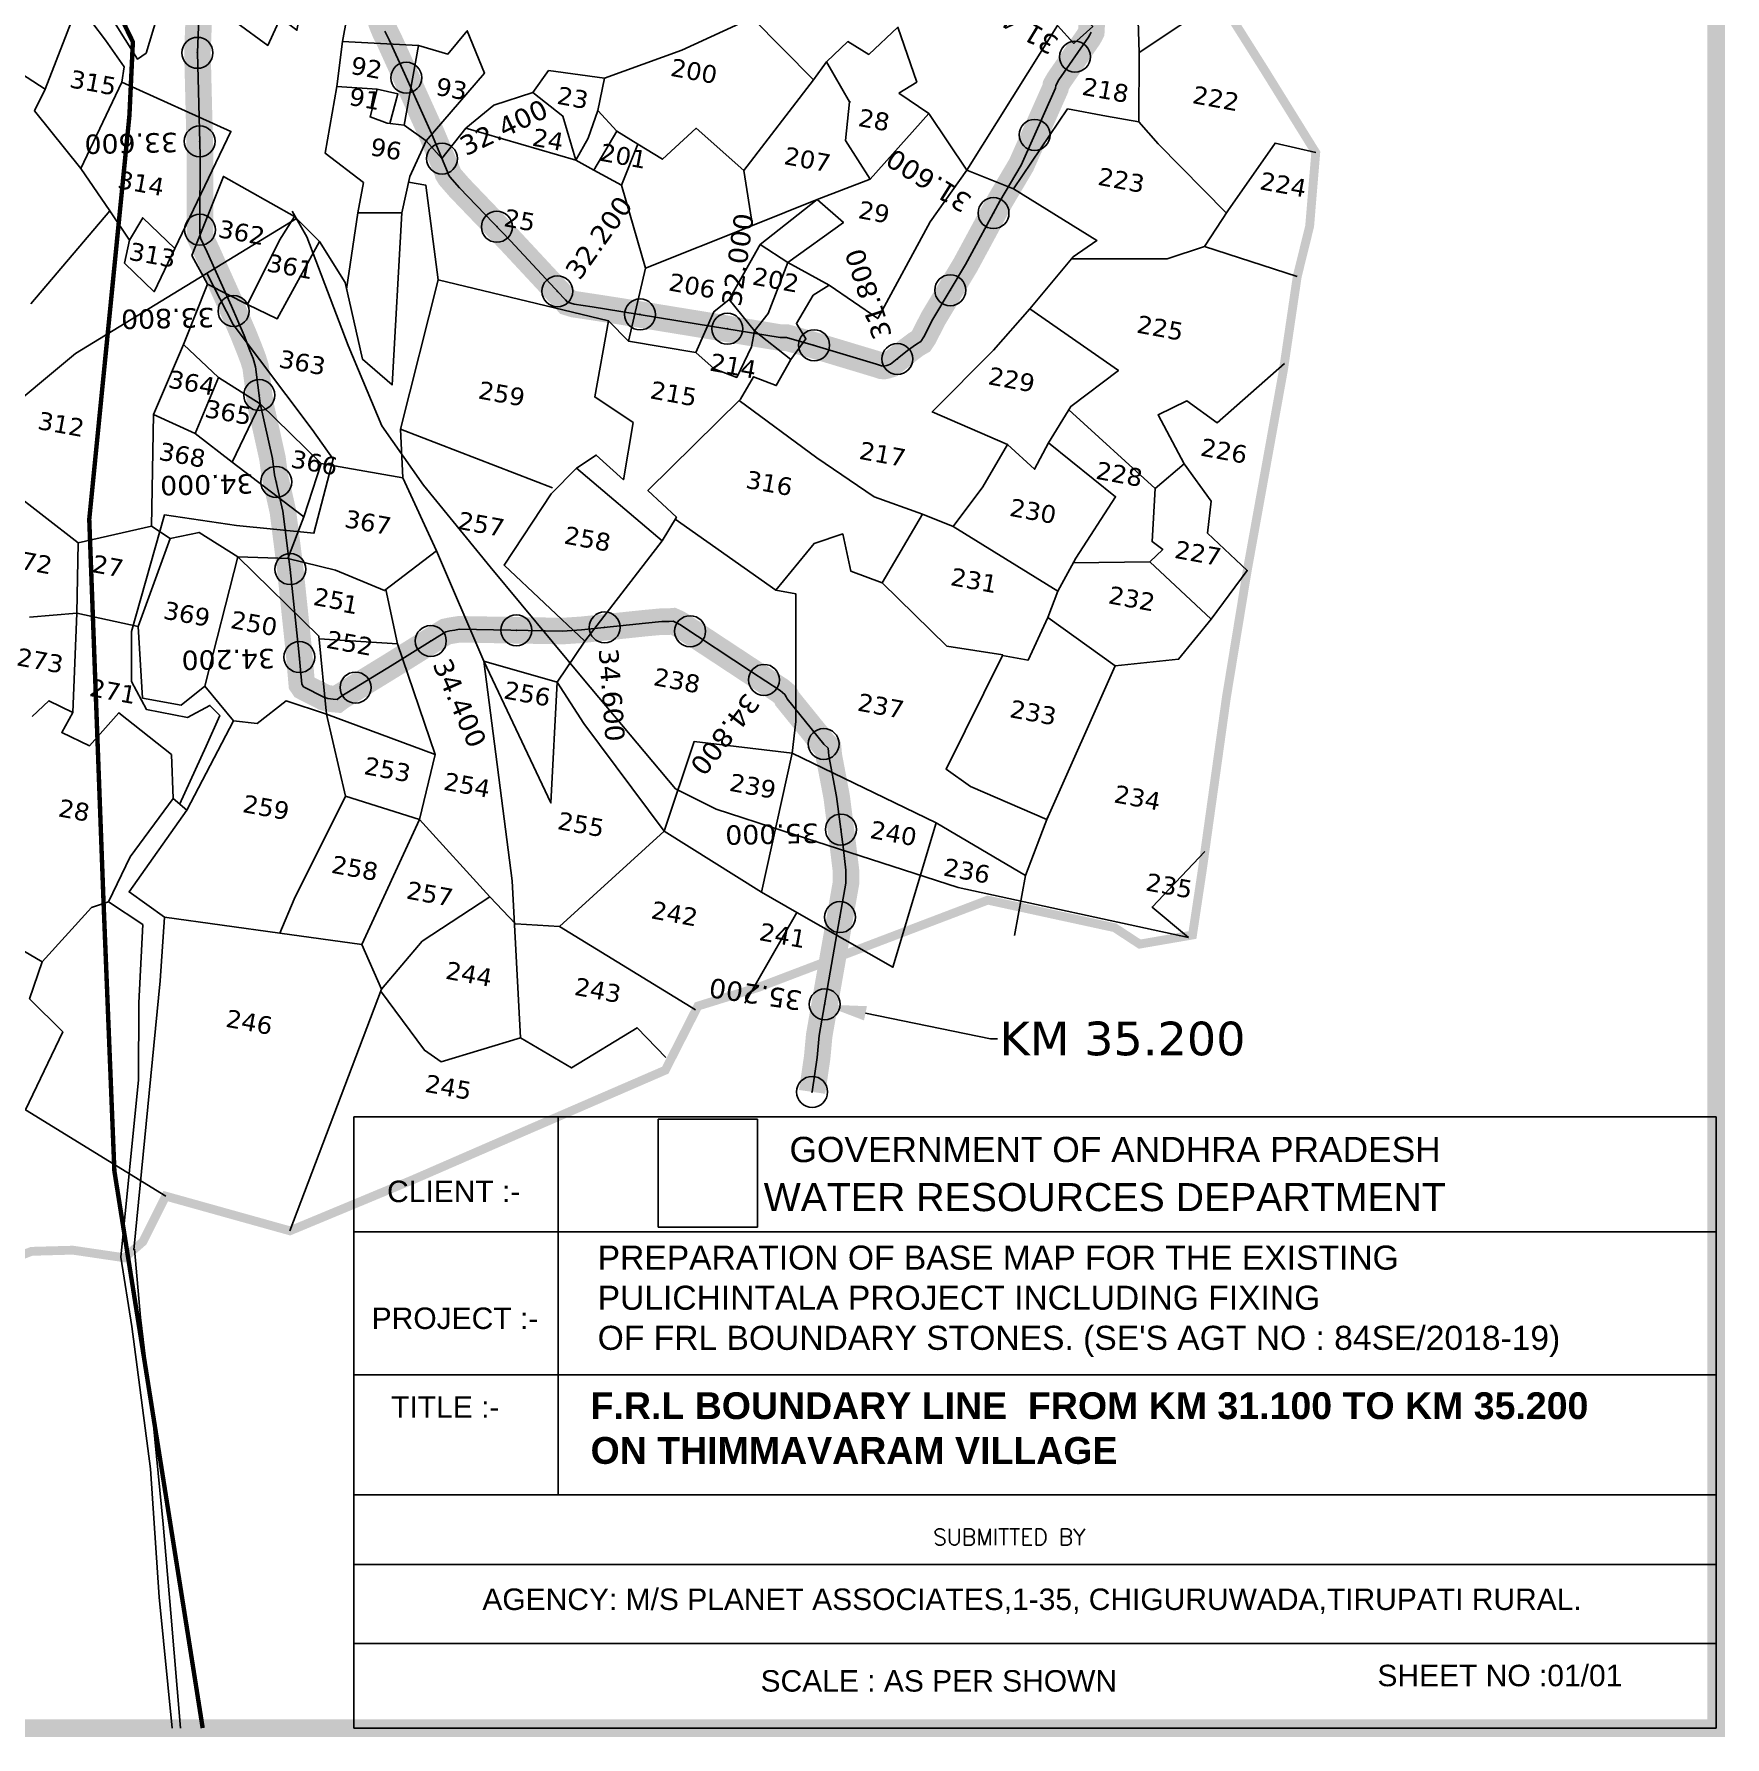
# Model space of a CAD drawing. Header units: inches. Extents: x 384770 to 390915, y 1842313 to 1849952.
# Drawn here: x 388990 to 390901, y 1842313 to 1844237 of the extents above; entities that cross this region are included whole.
import ezdxf
from ezdxf import colors
from ezdxf.entities.mleader import LeaderData, LeaderLine
from ezdxf.math import Vec2, Vec3

# ---------------------------------------------------------------- set-up
doc = ezdxf.new("R2010")
doc.units = ezdxf.units.IN
doc.header["$MEASUREMENT"] = 0
doc.header["$PDMODE"] = 32
doc.header["$PDSIZE"] = 35
for name, color, linetype in [('BND', 6, 'Continuous'), ('FRL', 3, 'Continuous'), ('points', 161, 'Continuous'), ('ROAD', 1, 'Continuous'), ('ROADS', 50, 'Continuous'), ('SY.AREA', 7, 'Continuous'), ('TABLE', 7, 'Continuous'), ('TEXT', 7, 'Continuous')]:
    doc.layers.add(name, color=color, linetype=linetype)
doc.styles.add('I', font='romans.shx', dxfattribs={"width": 0.9, "height": 3})
doc.styles.add('LE', font='arial.ttf', dxfattribs={"height": 3})
doc.styles.get("Standard").update_dxf_attribs({"font": 'verdana.ttf'})
picture_1 = doc.add_image_def('image1.png', size_in_pixel=(5098, 5519))

msp = doc.modelspace()

# ---------------------------------------------------------------- linework, layer by layer
at = {"color": 0, "const_width": 20}
msp.add_lwpolyline([(384780.1, 1849942.3), (390890.6, 1849942.3), (390890.6, 1842322.7), (384780.1, 1842322.7)], close=True, dxfattribs=at)
msp.add_lwpolyline([(389351.1, 1843013.4), (390890.6, 1843013.4), (390890.6, 1842322.7), (389351.1, 1842322.7)], close=True)
at = {"layer": 'BND', "lineweight": 30}
msp.add_lwpolyline([(390329.3, 1844277.2, 10, 10, 0), (390380.3, 1844196.4, 10, 10, 0), (390438.1, 1844103.2, 10, 10, 0), (390431.2, 1844020, 10, 10, 0), (390417.2, 1843963.4, 10, 10, 0), (390401.7, 1843858.3, 10, 10, 0), (390360.7, 1843631.1, 10, 10, 0), (390337.1, 1843487.5, 10, 10, 0), (390310.1, 1843294.1, 10, 10, 0), (390298.8, 1843219, 10, 10, 0), (390239.1, 1843208.7, 10, 10, 0), (390210.7, 1843227.3, 10, 10, 0), (390067.4, 1843258.4, 10, 10, 0), (389808.1, 1843159.8, 10, 10, 0), (389739.8, 1843138.7, 10, 10, 0), (389702.9, 1843066.2, 10, 10, 0), (389547.1, 1842998.7, 10, 10, 0), (389418.1, 1842942.6, 10, 10, 0), (389278.7, 1842884.7, 10, 10, 0), (389138.3, 1842923.9, 10, 10, 0), (389112.5, 1842872.4, 10, 10, 0), (389091.7, 1842854.2, 10, 10, 0), (389033.4, 1842862.8, 10, 10, 0), (388986.8, 1842861.5, 10, 10, 0), (388815.1, 1842796.4, 10, 10, 0)], format="xyseb", dxfattribs=at)
at = {"layer": 'FRL', "color": 84, "const_width": 30}
for points in [[(389868.9, 1843041.7), (389874.6, 1843080.6), (389876.9, 1843105.4), (389895.5, 1843211.5), (389907.1, 1843277.4), (389907.1, 1843281.9), (389907.1, 1843285.3), (389907.1, 1843292.2), (389903.9, 1843318.5), (389896.6, 1843375.4), (389887.8, 1843421.5), (389887.4, 1843426.1), (389887, 1843430.1), (389882.3, 1843434.5), (389840.6, 1843486), (389839.7, 1843488.3), (389838, 1843490.9), (389832.9, 1843495.2), (389800.4, 1843516.5), (389719.5, 1843569.8), (389716.5, 1843571.5), (389711.7, 1843573.6), (389707.3, 1843573.2), (389699.1, 1843573.2), (389680.7, 1843571.5), (389608.1, 1843563.9), (389586.8, 1843562.5), (389470, 1843564.5), (389465.1, 1843563.7), (389459.6, 1843562.8), (389454.9, 1843561.8), (389448, 1843557.6), (389394.1, 1843524), (389336.1, 1843488.4), (389332, 1843485.3), (389327.5, 1843485.7), (389321.7, 1843486.4), (389317.2, 1843487.7), (389294.2, 1843499.4), (389292.1, 1843502.5), (389288.9, 1843538.9), (389279.1, 1843632.2), (389270.7, 1843698), (389261.4, 1843739.1), (389259, 1843757.7), (389245.2, 1843819.6), (389239.9, 1843861.2), (389237, 1843870.4), (389233.5, 1843879.6), (389226.8, 1843896.5), (389212.6, 1843929.7), (389185.2, 1843990.9), (389177.6, 1844006.7), (389177, 1844012.8), (389177, 1844021.5), (389177.1, 1844099.7), (389174.2, 1844216.3), (389176.8, 1844284.8)], [(389381.1, 1844253.9), (389381.6, 1844252.1), (389382.2, 1844249.7), (389385.9, 1844240.6), (389390.8, 1844230.7), (389408.1, 1844192.6), (389438.6, 1844125), (389456.8, 1844081.6), (389457.3, 1844079.5), (389459.4, 1844076), (389470.3, 1844063.5), (389527.9, 1844003.5), (389588.2, 1843938.7), (389590.1, 1843937), (389592.6, 1843934.1), (389599.8, 1843931.9), (389620.4, 1843928.8), (389652.7, 1843923.8), (389737.9, 1843909.9), (389832.6, 1843894.2), (389839.9, 1843894.2), (389870.1, 1843885.7), (389941.5, 1843864.2), (389947.3, 1843862.3), (389950.1, 1843862), (389953.3, 1843862.7), (389957.6, 1843864), (389967, 1843871.5), (389976.7, 1843879.4), (389986.8, 1843886.9), (389991.7, 1843889.7), (389995.3, 1843895), (390005.4, 1843915.1), (390042.4, 1843976.6), (390081, 1844048.2), (390105.3, 1844089.2), (390143.9, 1844176), (390144.3, 1844179.1), (390147.8, 1844185.3), (390181.3, 1844233.6), (390182.8, 1844236.3), (390184.4, 1844239.5), (390184.8, 1844246.8), (390185.5, 1844275.9)]]:
    msp.add_lwpolyline(points, dxfattribs=at)
at = {"layer": 'FRL', "color": 82}
for points in [[(389176.8, 1844284.8), (389174.2, 1844216.3), (389177.1, 1844099.7), (389177, 1844021.5), (389177, 1844012.8), (389177.6, 1844006.7), (389185.2, 1843990.9), (389212.6, 1843929.7), (389226.8, 1843896.5), (389233.5, 1843879.6), (389237, 1843870.4), (389239.9, 1843861.2), (389245.2, 1843819.6), (389259, 1843757.7), (389261.4, 1843739.1), (389270.7, 1843698), (389279.1, 1843632.2), (389288.9, 1843538.9), (389292.1, 1843502.5), (389294.2, 1843499.4), (389317.2, 1843487.7), (389321.7, 1843486.4), (389327.5, 1843485.7), (389332, 1843485.3), (389336.1, 1843488.4), (389394.1, 1843524), (389448, 1843557.6), (389454.9, 1843561.8), (389459.6, 1843562.8), (389465.1, 1843563.7), (389470, 1843564.5), (389586.8, 1843562.5), (389608.1, 1843563.9), (389680.7, 1843571.5), (389699.1, 1843573.2), (389707.3, 1843573.2), (389711.7, 1843573.6), (389716.5, 1843571.5), (389719.5, 1843569.8), (389800.4, 1843516.5), (389832.9, 1843495.2), (389838, 1843490.9), (389839.7, 1843488.3), (389840.6, 1843486), (389882.3, 1843434.5), (389887, 1843430.1), (389887.4, 1843426.1), (389887.8, 1843421.5), (389896.6, 1843375.4), (389903.9, 1843318.5), (389907.1, 1843292.2), (389907.1, 1843285.3), (389907.1, 1843281.9), (389907.1, 1843277.4), (389895.5, 1843211.5), (389876.9, 1843105.4), (389874.6, 1843080.6), (389868.9, 1843041.7)], [(390184.4, 1844239.5), (390182.8, 1844236.3), (390181.3, 1844233.6), (390147.8, 1844185.3), (390144.3, 1844179.1), (390143.9, 1844176), (390105.3, 1844089.2), (390081, 1844048.2), (390042.4, 1843976.6), (390005.4, 1843915.1), (389995.3, 1843895), (389991.7, 1843889.7), (389986.8, 1843886.9), (389976.7, 1843879.4), (389967, 1843871.5), (389957.6, 1843864), (389953.3, 1843862.7), (389950.1, 1843862), (389947.3, 1843862.3), (389941.5, 1843864.2), (389870.1, 1843885.7), (389839.9, 1843894.2), (389832.6, 1843894.2), (389737.9, 1843909.9), (389652.7, 1843923.8), (389620.4, 1843928.8), (389599.8, 1843931.9), (389592.6, 1843934.1), (389590.1, 1843937), (389588.2, 1843938.7), (389527.9, 1844003.5), (389470.3, 1844063.5), (389459.4, 1844076), (389457.3, 1844079.5), (389456.8, 1844081.6), (389438.6, 1844125), (389408.1, 1844192.6), (389390.8, 1844230.7), (389385.9, 1844240.6)]]:
    msp.add_lwpolyline(points, dxfattribs=at)
at = {"layer": 'points'}
for p in [(389174.2, 1844216), (390166, 1844211.6), (389410.2, 1844187.9), (389176.7, 1844116), (390120.4, 1844123.3), (389450.6, 1844096.4), (389177, 1844016), (389512.6, 1844019.4), (390073.9, 1844034.9), (389581, 1843946.5), (390025, 1843947.7), (389215, 1843924.2), (389674.4, 1843920.3), (389773.1, 1843904.1), (389871.1, 1843885.5), (389965.2, 1843870), (389244, 1843829.2), (389263.2, 1843731.1), (389279.1, 1843632.5), (389534.6, 1843563.4), (389634.4, 1843566.7), (389731, 1843562.3), (389437.9, 1843551.3), (389289.4, 1843533.1), (389352.9, 1843498.7), (389814.5, 1843507.3), (389882, 1843434.9), (389901.4, 1843338.2), (389900.4, 1843239.2), (389883.1, 1843140.7), (389868.9, 1843041.7)]:
    msp.add_point(p, dxfattribs=at)
at = {"layer": 'ROAD'}
for points in [[(390294.4, 1843216.3), (390033.8, 1843272.8), (389837, 1843336.5), (389760.4, 1843361.1), (389714.5, 1843384.1), (389610.1, 1843508.7), (389505.2, 1843635), (389429.5, 1843727.5), (389382.6, 1843794.6), (389344.7, 1843885.4), (389297.9, 1844008), (389281.4, 1844037.1)], [(389036.4, 1843876.1), (389286.2, 1844028.7)], [(389184.9, 1843966.8), (389214.4, 1843908.8), (389303.9, 1843790.2), (389327.7, 1843756.6), (389305.8, 1843673), (389218.2, 1843681.7), (389136.9, 1843693.8), (389099.6, 1843561.9), (389099.6, 1843505.6), (389116.5, 1843474), (389163, 1843464.8), (389188.2, 1843478.5), (389199.3, 1843466.9), (389184.2, 1843432.4), (389153.9, 1843366.5)], [(387752.5, 1842877.6), (387801.8, 1843114.6), (387865.5, 1843158.6), (387978.9, 1843227.1), (388039.4, 1843268.9), (388142.3, 1843296.1), (388223.8, 1843300.4), (388282.3, 1843297.9), (388324.6, 1843308.4), (388383.7, 1843337.9), (388474.1, 1843364.6), (388539.7, 1843408.2), (388594.2, 1843464.5), (388763.6, 1843649.1), (389036.4, 1843876.1)], [(389103, 1842864), (389109.8, 1842786.9), (389124.1, 1842668.3), (389135.3, 1842553.3), (389144.2, 1842452.7), (389155.2, 1842322.7)], [(389145.5, 1842322.7), (389131.1, 1842470.8), (389121.2, 1842615.7), (389100.1, 1842776.7), (389087.7, 1842854.8)]]:
    msp.add_lwpolyline(points, dxfattribs=at)
at = {"layer": 'ROADS', "color": 40, "const_width": 5}
msp.add_lwpolyline([(388612.3, 1844705.3), (388719.1, 1844628.1), (388898.9, 1844358.6), (388950.2, 1844336), (389040.5, 1844319.3), (389070.9, 1844290.7), (389101.2, 1844228.3), (389097.3, 1844145.2), (389051.9, 1843688.7), (389067.9, 1843259.8), (389080.3, 1842952.3), (389165.2, 1842417.2), (389180.1, 1842322.7)], dxfattribs=at)
at = {"layer": 'SY.AREA'}
for points in [[(390043.8, 1844083.5), (390146.1, 1844246.9), (390164.8, 1844226.6), (390186, 1844245.8), (390134, 1844298), (390157, 1844352.3), (390105.6, 1844387.1), (390067.5, 1844435.7), (390038.1, 1844490.3), (390075.3, 1844533.9), (390113.2, 1844528.9)], [(388963.1, 1844446.8), (388995.7, 1844386.7), (388981.6, 1844356.1), (389022.3, 1844312.9), (389078.7, 1844253.2), (389106.4, 1844209), (389116.2, 1844215.7), (389128.8, 1844256.8), (389159, 1844249.6), (389187.5, 1844326.1), (389090, 1844394.2), (389070.6, 1844400.3), (389040.5, 1844356.4), (389017.2, 1844373.4), (388995.7, 1844386.7)], [(389350.9, 1844312.7), (389293.5, 1844278.7), (389286.6, 1844241.5), (389268, 1844255.5), (389253.7, 1844224.4), (389218.8, 1844250), (389238.1, 1844355.3), (389248, 1844389.5)], [(390233.8, 1844372.5), (390238.6, 1844216.4), (390329.3, 1844277.2)], [(389338.1, 1844228.7), (389352.9, 1844309.6)], [(389042.2, 1844085.4), (389088.9, 1844182.8), (389091.2, 1844200.2), (389070.3, 1844230.5), (389039.4, 1844271), (389002.2, 1844174.8)], [(389424.1, 1844224.1), (389457.2, 1844214.5), (389479.1, 1844240.9), (389498.5, 1844192.9), (389432.6, 1844116.5), (389450.5, 1844096.4), (389477.5, 1844130.7), (389509, 1844156.8), (389553.2, 1844171), (389571.1, 1844195.9), (389634.1, 1844187.4), (389721.8, 1844219), (389801.2, 1844255.7)], [(389870.3, 1844185.4), (389801.2, 1844255.7)], [(389355.4, 1844035.3), (389361.7, 1844069.4), (389318.7, 1844102.5), (389331.8, 1844177.9), (389338.1, 1844228.7), (389424.1, 1844224.1), (389407.7, 1844134.4), (389388.7, 1844136.4), (389369.3, 1844143.6), (389377.2, 1844174.8), (389331.8, 1844177.9)], [(389885.2, 1844205.8), (389909.1, 1844228.8), (389932.9, 1844214.2), (389965.9, 1844244.9), (389987.1, 1844182.9), (389966.9, 1844170.3)], [(388985.7, 1843932.5), (389075.2, 1844037.6), (389042.2, 1844085.4), (388990.1, 1844150.3), (389002.2, 1844174.8), (388939.7, 1844215.2), (388929.3, 1844197.4)], [(390238.6, 1844216.4), (390238.1, 1844138), (390201.6, 1844144.6), (390157.6, 1844152.7), (390096.4, 1844062.3), (390043.8, 1844083.5)], [(389553.2, 1844171), (389587.1, 1844144.5), (389602, 1844094.8), (389615.9, 1844119.6), (389626.8, 1844151), (389634.1, 1844187.4)], [(389801.6, 1844020.7), (389874.6, 1844050.1), (389934.4, 1844073.4), (389906.5, 1844117), (389911, 1844160.6), (389885.2, 1844205.8), (389870.3, 1844185.4), (389791.6, 1844083.2)], [(389088.9, 1844182.8), (389212, 1844127.2), (389148.6, 1843994.9), (389112.4, 1844029.6), (389097.5, 1844004.3), (389075.2, 1844037.6)], [(389377.2, 1844174.8), (389400.8, 1844169.8), (389391.6, 1844136.1)], [(389966.9, 1844170.3), (390000.8, 1844147.3), (389934.4, 1844073.4)], [(389626.8, 1844151), (389648.2, 1844127.4), (389622.1, 1844083.4)], [(389912.1, 1844160.7), (389911, 1844160.6)], [(389407.7, 1844134.4), (389432.6, 1844116.5), (389414.1, 1844076.1), (389405.1, 1844035.1)], [(389661.3, 1843890.3), (389680.6, 1843972.7), (389653.3, 1844066.6), (389622.1, 1844083.4), (389602, 1844094.8), (389477.5, 1844130.7)], [(389672, 1844112.8), (389699.7, 1844095.7), (389737.8, 1844130.7), (389791.6, 1844083.2), (389801.6, 1844020.7), (389680.6, 1843972.7)], [(389888.3, 1843953.4), (389943, 1843915.7), (390002.3, 1844024.9), (390043.8, 1844083.5), (390000.8, 1844147.3)], [(390337, 1844035.1), (390259.9, 1844113.3), (390238.1, 1844138)], [(389648.2, 1844127.4), (389672, 1844112.8), (389653.3, 1844066.6)], [(390312.5, 1843997.2), (390338.6, 1844037.5), (390392.2, 1844114), (390438.1, 1844103.2)], [(389167.7, 1843987), (389203.5, 1844076.4), (389283.9, 1844031), (389267, 1844004.3), (389230.8, 1843931.7), (389185.5, 1843954.5), (389167.7, 1843987)], [(389446.2, 1843959.5), (389432.4, 1844066.4), (389412.8, 1844070)], [(390096.4, 1844062.3), (390190.8, 1844003.9), (390164.1, 1843985.4), (390114.8, 1843926.8)], [(389312, 1844002.9), (389341, 1843956.4), (389360.8, 1843869.7), (389394.1, 1843840.6), (389405.1, 1844035.1), (389355.4, 1844035.3), (389342.7, 1843948.8)], [(389841.3, 1843978.9), (389904.3, 1844024.4), (389874.6, 1844050.1), (389810.3, 1843999.2)], [(389283.9, 1844031), (389312, 1844002.9), (389264.4, 1843915.4), (389230.8, 1843931.7)], [(389097.5, 1844004.3), (389091.9, 1843978.4), (389125.1, 1843945.9), (389148.6, 1843994.9)], [(389737.6, 1843877.2), (389757.9, 1843923.3), (389775.1, 1843937.1), (389810.3, 1843999.2), (389841.3, 1843978.9), (389819.2, 1843921.3), (389803.8, 1843901.9), (389775.1, 1843937.1)], [(390162.4, 1843983.3), (390270.3, 1843983.1), (390312.5, 1843997.2), (390417.2, 1843963.4)], [(389841.3, 1843978.9), (389888.3, 1843953.4), (389870, 1843942.1), (389851.1, 1843910.1), (389861.8, 1843892.8), (389844.9, 1843869.5)], [(389403.5, 1843790.6), (389446.2, 1843959.5), (389638.9, 1843913.2)], [(389185.5, 1843954.5), (389158.5, 1843886.2), (389124.5, 1843807.3), (389171.7, 1843785.9), (389197.8, 1843849.2), (389158.5, 1843886.2)], [(390028.2, 1843680.7), (390061.7, 1843725.5), (390089.9, 1843773.5), (390004.6, 1843810.2), (390073.9, 1843880.1), (390114.8, 1843926.8), (390215.1, 1843857), (390161.3, 1843816.3), (390136, 1843775.4), (390120.4, 1843745.3), (390089.9, 1843773.5)], [(389846.2, 1843424.4), (389735.6, 1843437.7), (389701.6, 1843336.2), (389610.9, 1843458), (389580.6, 1843504.8), (389573.6, 1843368.3), (389497.9, 1843528.4), (389580.6, 1843504.8), (389612.2, 1843551.2), (389520.8, 1843636.8), (389574.1, 1843717.7), (389602.5, 1843746.7), (389624.9, 1843761.4), (389655.7, 1843733.5), (389666.7, 1843798.2), (389623.2, 1843827.1), (389638.9, 1843913.2), (389661.3, 1843890.3), (389737.6, 1843877.2), (389758.2, 1843858.9), (389783.8, 1843849.1), (389800.4, 1843883.6), (389803.8, 1843901.9), (389844.9, 1843869.5), (389828.4, 1843840), (389802.8, 1843849.9), (389787.9, 1843824.4), (389683.4, 1843721.2), (389715.6, 1843691.3), (389699.6, 1843664.3), (389602.5, 1843746.7)], [(390256.6, 1843723.8), (390289.5, 1843751.5), (390259.9, 1843806.7), (390292.4, 1843822.7), (390326.7, 1843797.9), (390402.7, 1843865)], [(389197.8, 1843849.2), (389245.2, 1843819.3), (389213.5, 1843753.5), (389171.7, 1843785.9)], [(389786.6, 1843823.1), (389874.4, 1843758.1), (389938.9, 1843714.2), (389993.7, 1843694.6)], [(389124.5, 1843807.3), (389122.1, 1843681.2), (389143.3, 1843667.1), (389176.1, 1843673.9), (389219.7, 1843646.4), (389276.4, 1843644.5), (389294.4, 1843691.5)], [(389245.2, 1843819.3), (389313.9, 1843751.7), (389294.4, 1843691.5), (389213.5, 1843753.5)], [(390164.3, 1843639.8), (390250.7, 1843640.6), (390265.1, 1843654.8), (390253.2, 1843663.7), (390256.6, 1843723.8), (390159, 1843812.6)], [(389575.3, 1843724.2), (389403.5, 1843790.6), (389406.4, 1843735.7)], [(390136, 1843775.4), (390211.8, 1843714.3), (390167.1, 1843644.9), (390146.6, 1843607.6)], [(389313.9, 1843751.7), (389406.4, 1843735.7), (389444.2, 1843653), (389385.7, 1843608.3), (389330.2, 1843631.3), (389276.4, 1843644.5)], [(390289.5, 1843751.5), (390319.9, 1843709.3), (390315.8, 1843673), (390360.7, 1843631.1), (390320, 1843576.1), (390250.7, 1843640.6)], [(389122.1, 1843681.2), (389039.3, 1843662.3), (388961.7, 1843722.5), (388887.2, 1843591.8), (388857.4, 1843619.4), (388698.2, 1843641), (388749.9, 1843544.6), (388620.7, 1843443.9), (388540.3, 1843327), (388612.9, 1843267.5), (388569.7, 1843236.3), (388485.8, 1843308.7), (388442.2, 1843336.2), (388365.4, 1843349.4), (388299, 1843302.7)], [(389714.1, 1843688.8), (389827.7, 1843608.6), (389850.6, 1843604.4), (389850.4, 1843460.2), (389846.2, 1843424.4)], [(389948.2, 1843616.9), (389993.7, 1843694.6), (390028.2, 1843680.7), (390146.6, 1843607.6), (390135.2, 1843577.7)], [(389827.7, 1843608.6), (389871.1, 1843661.3), (389903.5, 1843672.3), (389912.7, 1843630.1), (389948.2, 1843616.9), (390021.2, 1843545.4), (390084.4, 1843535.5), (390020.3, 1843406.4), (390048, 1843387), (390134, 1843349.4), (390211.3, 1843523.3), (390135.2, 1843577.7), (390112.9, 1843529.5), (390084, 1843534.7)], [(389143.3, 1843667.1), (389107.3, 1843567.7), (389037.9, 1843582.7), (389039.3, 1843662.3)], [(389539.2, 1843102.8), (389529.8, 1843280.3), (389497.9, 1843528.4), (389444.2, 1843653)], [(389699.6, 1843664.3), (389612.2, 1843551.2)], [(389033.5, 1843470.3), (389020.9, 1843447.9), (389052.2, 1843432.8), (389085.5, 1843470.2), (389144.7, 1843422.9), (389146.7, 1843373.2), (389162.2, 1843360.1), (389214.8, 1843461.2), (389182.7, 1843500.3), (389219.7, 1843646.4), (389311.5, 1843556.8), (389320.1, 1843468.4), (389274.3, 1843483.5), (389241.5, 1843458), (389214.8, 1843461.2)], [(389387.2, 1843609.5), (389400.3, 1843548.2), (389311.8, 1843553.7)], [(388987.5, 1843465.9), (389006.2, 1843483.8), (389033.5, 1843470.3), (389037.9, 1843582.7), (388984.2, 1843578.1)], [(390320, 1843576.1), (390283, 1843530.6), (390211.3, 1843523.3)], [(389107.3, 1843567.7), (389112.1, 1843486.8), (389155.8, 1843478.8), (389182.7, 1843500.3)], [(389400.3, 1843548.2), (389443, 1843422.9), (389320.1, 1843468.4), (389341.5, 1843375.9), (389425.3, 1843349.5), (389443, 1843422.9)], [(390009, 1843345.9), (389846.2, 1843424.4), (389811.5, 1843267.4)], [(389341.5, 1843375.9), (389283.6, 1843259.6), (389267.3, 1843221.2), (389136.8, 1843239.1), (389096.9, 1843267.7), (389162.2, 1843360.1)], [(389504.7, 1843262.1), (389425.3, 1843349.5), (389359.9, 1843208.3)], [(389851.8, 1843244.6), (389960.3, 1843182.6), (390009, 1843345.9), (390110.2, 1843286.3), (390097.8, 1843218.5)], [(390110.2, 1843286.3), (390135.4, 1843352.5)], [(389583.2, 1843228.7), (389701.6, 1843336.2), (389811.5, 1843267.4), (389851.8, 1843244.6), (389792.9, 1843142)], [(390312.7, 1843313.3), (390253.2, 1843250.6), (390294.4, 1843216.3)], [(388773.7, 1843165.4), (388872.2, 1843254.6), (388920.2, 1843234.8), (388998.8, 1843188.6)], [(389073.5, 1843256.6), (389054.4, 1843250), (388998.8, 1843188.6), (388984.4, 1843147), (389021.9, 1843109.5), (388980, 1843021.3), (389138.3, 1842923.9)], [(389737.1, 1843134.5), (389583.2, 1843228.7), (389533.7, 1843231.8), (389504.7, 1843262.1), (389428.3, 1843212.1), (389382.3, 1843157.9)], [(389267.3, 1843221.2), (389359.9, 1843208.3), (389382.3, 1843157.9), (389278.7, 1842884.7)], [(389381, 1843155.9), (389430.7, 1843088.8), (389449.6, 1843075.8), (389539.2, 1843102.8), (389596.9, 1843068.7), (389671.1, 1843114.1), (389703.7, 1843080.4)]]:
    msp.add_lwpolyline(points, dxfattribs=at)
at = {"layer": 'SY.AREA', "color": 1}
for points in [[(389146.7, 1843373.2), (389098.2, 1843307.5), (389073.5, 1843256.6), (389112.3, 1843230.8), (389108, 1843142.2), (389107.5, 1843055.5), (389087.7, 1842854.8)], [(389102.1, 1842863.3), (389132.1, 1843167.1), (389136.8, 1843239.1)]]:
    msp.add_lwpolyline(points, dxfattribs=at)
at = {"layer": 'TABLE'}
for p, q in [((390890.6, 1843013.4), (389351.1, 1843013.4)), ((389581.9, 1842586.2), (389581.9, 1843013.4)), ((390890.6, 1842883.5), (389351.1, 1842883.5)), ((390890.6, 1842722.1), (389351.1, 1842722.1)), ((390890.6, 1842586.2), (389351.1, 1842586.2)), ((390890.6, 1842507.7), (389351.1, 1842507.7)), ((390890.6, 1842418.2), (389351.1, 1842418.2))]:
    msp.add_line(p, q, dxfattribs=at)

# ---------------------------------------------------------------- texts
at = {"layer": 'points', "color": 1}
for s, rotation, p in [('31.400', 148.7196, (390149.3, 1844231.4)), ('32.400', 25.6689, (389477.5, 1844099)), ('33.600', 181.2581, (389151.9, 1844125.8)), ('31.600', 147.8322, (390051, 1844052.6)), ('32.200', 54.6644, (389606.1, 1843957.8)), ('32.000', 81.8896, (389788.2, 1843928.4)), ('31.800', 108.2745, (389959.3, 1843896.7)), ('33.800', 181.2581, (389193.2, 1843927.9)), ('34.000', 181.2581, (389237.4, 1843740)), ('34.200', 181.2581, (389261.6, 1843542.5)), ('34.600', 274.2888, (389627.7, 1843542.1)), ('34.400', 293.5289, (389439.6, 1843525.2)), ('34.800', 232.2609, (389794.2, 1843494.1)), ('35.000', 181.2581, (389876.1, 1843345.1)), ('35.200', 171.6203, (389858.8, 1843155.2))]:
    msp.add_text(s, height=22, rotation=rotation, dxfattribs=at).set_placement(p)
at = {"layer": 'TABLE'}
for s, height, style, p in [('GOVERNMENT OF ANDHRA PRADESH', 28.565, 'LE', (389843.3, 1842962.3)), ('CLIENT :-', 24.26, 'LE', (389388.5, 1842917.1)), ('WATER RESOURCES DEPARTMENT', 31.739, 'LE', (389814.2, 1842906.9)), ('PROJECT :-', 24.26, 'LE', (389371.1, 1842773.7)), ('TITLE :-', 24.26, 'LE', (389393.1, 1842673.5)), ('SUBMITTED BY ', 18.109, 'I', (390005.6, 1842529.6)), ('SCALE : AS PER SHOWN', 24.256, 'LE', (389810.6, 1842363.9)), ('SHEET NO :01/01', 24.256, 'LE', (390507.8, 1842370))]:
    msp.add_text(s, height=height, dxfattribs=dict(at, style=style)).set_placement(p)
at = {"layer": 'TABLE', "attachment_point": 1, "style": 'LE'}
for s, insert, char_height, width in [("PREPARATION OF BASE MAP FOR THE EXISTING\\PPULICHINTALA PROJECT INCLUDING FIXING\\POF FRL BOUNDARY STONES. (SE'S AGT NO : 84SE/2018-19)", (389626.5, 1842868), 27.192, 1086.963), ('{\\fArial|b1|i0|c0|p34;\\C1;F.R.L BOUNDARY LINE  FROM KM 31.100 TO KM 35.200 \\PON THIMMAVARAM VILLAGE }', (389618.5, 1842702.2), 30.334, 1271.034), ('\\pi166.77;AGENCY: M/S PLANET ASSOCIATES,1-35, CHIGURUWADA,TIRUPATI RURAL.', (389329.4, 1842480.4), 24.256, 1573.275)]:
    msp.add_mtext(s, dxfattribs=dict(at, insert=insert, char_height=char_height, width=width))
at = {"layer": 'TEXT'}
for s, p in [('92', (389346.3, 1844192.5)), ('200', (389707.7, 1844190.2)), ('315', (389028.6, 1844177.2)), ('93', (389442.4, 1844168.7)), ('218', (390172.8, 1844168.8)), ('91', (389344.3, 1844157.4)), ('23', (389579.4, 1844158.6)), ('222', (390297.6, 1844159.3)), ('28', (389919.9, 1844133.5)), ('24', (389551.4, 1844111.3)), ('96', (389368.4, 1844100.6)), ('201', (389627.9, 1844094.3)), ('207', (389836, 1844090.4)), ('314', (389082.8, 1844063.4)), ('223', (390190.7, 1844067)), ('224', (390373.7, 1844062)), ('25', (389519.4, 1844020.3)), ('29', (389919.9, 1844029.4)), ('362', (389196.5, 1844007.9)), ('313', (389095.7, 1843982.4)), ('361', (389251.4, 1843969.4)), ('206', (389705.6, 1843947.7)), ('202', (389800.2, 1843954.3)), ('225', (390234.6, 1843900)), ('363', (389265.1, 1843860.9)), ('214', (389752, 1843857.1)), ('229', (390066.7, 1843841.6)), ('364', (389140.1, 1843838)), ('259', (389490.4, 1843825.6)), ('215', (389684.7, 1843825.7)), ('365', (389181.4, 1843804.6)), ('312', (388992.5, 1843791.1)), ('368', (389129.4, 1843756.4)), ('366', (389278.6, 1843747.8)), ('217', (389920.9, 1843757.3)), ('226', (390306.7, 1843761)), ('228', (390188.4, 1843734.8)), ('316', (389792.8, 1843724.5)), ('230', (390090.9, 1843692.9)), ('367', (389339.3, 1843680.2)), ('257', (389467.3, 1843678.2)), ('258', (389587.4, 1843661.6)), ('272', (388956.2, 1843635.9)), ('227', (390277.4, 1843645.4)), ('27', (389054, 1843629.3)), ('231', (390024.2, 1843614.6)), ('25', (389304, 1843592.2)), ('232', (390202.6, 1843594)), ('369', (389134.6, 1843576.7)), ('    1', (389302.1, 1843590.7)), ('250', (389210.5, 1843566.1)), ('252', (389318.6, 1843543.8)), ('273', (388968.7, 1843524)), ('238', (389688.5, 1843501.5)), ('271', (389050.9, 1843489.3)), ('256', (389519.3, 1843486.6)), ('237', (389919, 1843472.8)), ('233', (390091.1, 1843465.3)), ('253', (389361.3, 1843401)), ('254', (389451.3, 1843383.4)), ('239', (389774.2, 1843382.2)), ('234', (390208.9, 1843369.1)), ('28', (389015.8, 1843353.3)), ('259', (389224.1, 1843358.1)), ('255', (389580.1, 1843338.9)), ('240', (389933.2, 1843328.8)), ('258', (389324.4, 1843289.5)), ('236', (390016.1, 1843286.4)), ('235', (390244.8, 1843269.6)), ('257', (389409.2, 1843260.4)), ('242', (389685.8, 1843238)), ('241', (389807.9, 1843213.4)), ('244', (389453.5, 1843169.8)), ('243', (389599.1, 1843151.5)), ('246', (389205.1, 1843115.5)), ('245', (389430.1, 1843042))]:
    msp.add_text(s, height=20.12, rotation=349.642, dxfattribs=at).set_placement(p)

# ---------------------------------------------------------------- pictures from other files: only their frames are drawn
image = msp.add_image(picture_1, insert=(389694.8, 1842888.9), size_in_units=(112.5, 121.8))
image.dxf.flags = 7

# ---------------------------------------------------------------- leaders
at = {"layer": 'TEXT', "color": 5}
ml = msp.add_multileader_mtext('Standard', dxfattribs=at)
ml.set_content('KM 35.200', color=5)
ml.set_leader_properties()
ml.build(insert=Vec2(0, 0))
ml.multileader.update_dxf_attribs({"arrow_head_size": 50})
ctx = ml.context
ctx.base_point, ctx.char_height, ctx.arrow_head_size, ctx.plane_origin = Vec3(390078.6, 1843101.7), 38, 50, Vec3(390321.7, 1843030.4)
notes = []
notes.append((ctx, [(0, (1, 1, 0), (390070.6, 1843101.7), (1, 0), 8, [(0, [(389880.2, 1843140.5)], 0, [])])]))
ctx.mtext.insert, ctx.mtext.flow_direction = Vec3(390080.6, 1843121.1), 5
for ctx, leaders in notes:
    for number, flags, end, landing, length, lines in leaders:
        leader = LeaderData()
        leader.index, (leader.has_last_leader_line, leader.has_dogleg_vector, leader.attachment_direction) = number, flags
        leader.last_leader_point, leader.dogleg_vector, leader.dogleg_length = Vec3(end), Vec3(landing), length
        for number, points, colour, breaks in lines:
            line = LeaderLine()
            line.index, line.vertices, line.color, line.breaks = number, Vec3.list(points), colors.encode_raw_color(colour), breaks
            leader.lines.append(line)
        ctx.leaders.append(leader)

doc.saveas('drawing.dxf')
